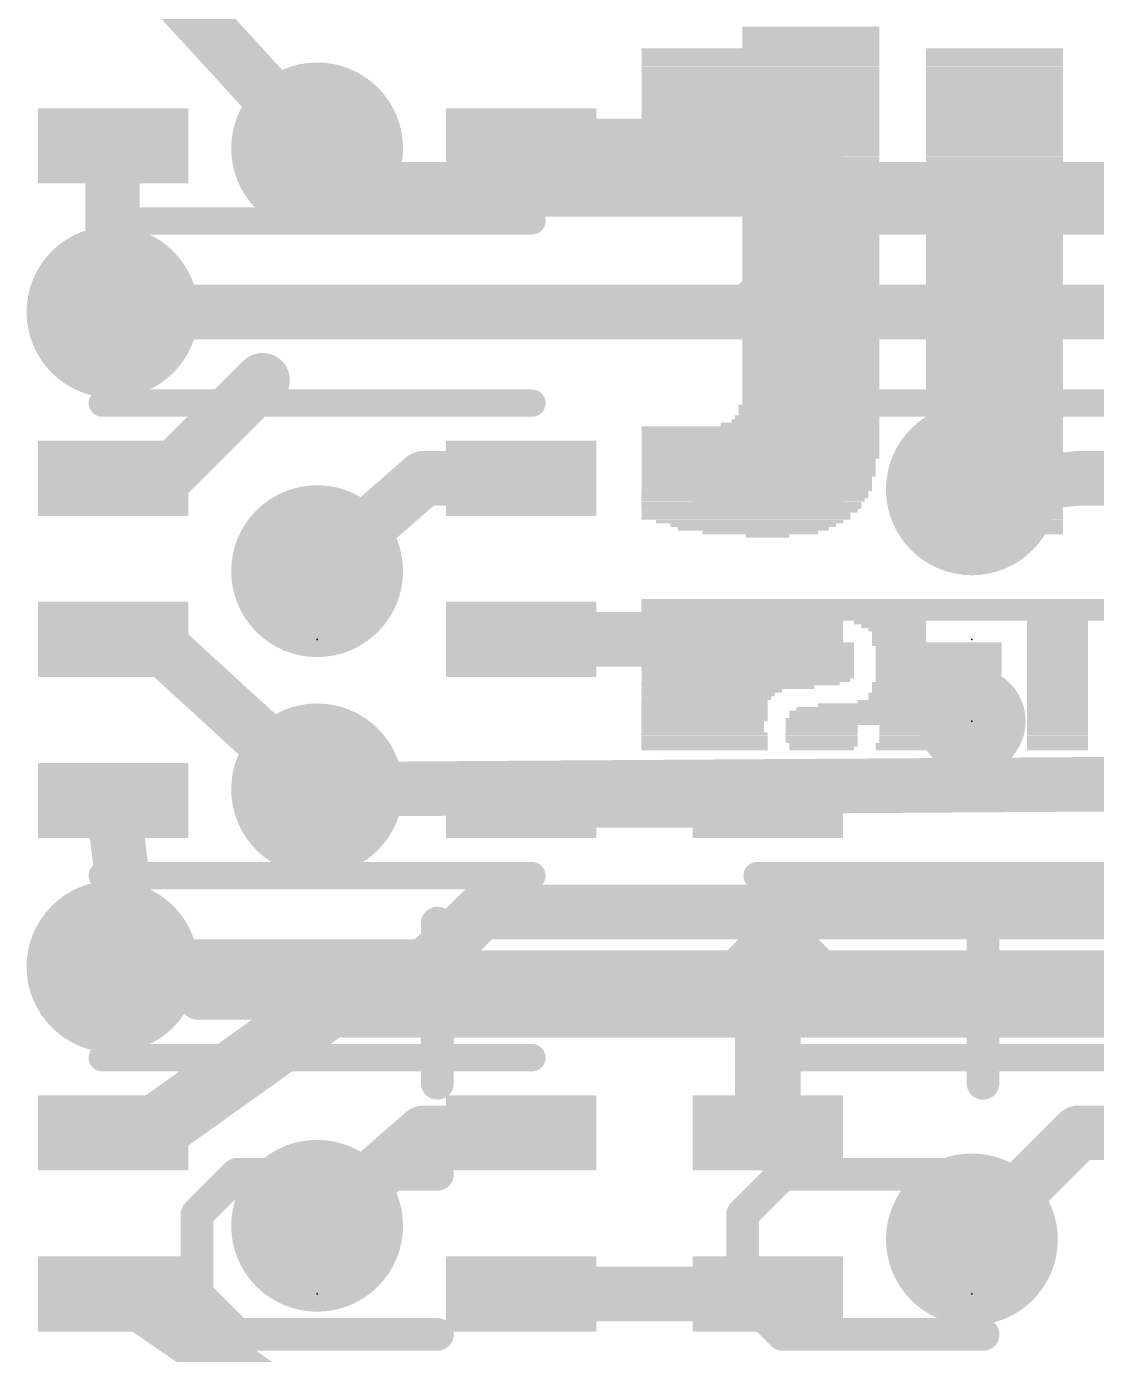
# Model space of a CAD drawing. Extents: x -5.1 to 30.5, y -0.1 to 25.5.
# Drawn here: x 0.68 to 5.66, y 4.8 to 10.98 of the extents above; entities that cross this region are included whole.
import ezdxf

# ---------------------------------------------------------------- set-up
doc = ezdxf.new("R2010")
doc.units = 0
for name, color, linetype in [('1', 12, 'CONTINUOUS'), ('16', 132, 'CONTINUOUS'), ('18', 110, 'CONTINUOUS'), ('21', 40, 'CONTINUOUS'), ('22', 6, 'CONTINUOUS'), ('23', 53, 'CONTINUOUS')]:
    doc.layers.add(name, color=color, linetype=linetype)

# ---------------------------------------------------------------- blocks, each defined once
blk = doc.blocks.new('PIE')
at = {"const_width": 0.5}
blk.add_lwpolyline([(0, -0.25, 1), (0, 0.25, 1), (0, -0.25)], format="xyb", dxfattribs=at)
blk = doc.blocks.new('RECT')
blk.add_solid([(-0.5, -0.5), (0.5, -0.5), (-0.5, 0.5), (0.5, 0.5)])
blk = doc.blocks.new('ROUNDV')
at = {"const_width": 0.5}
blk.add_lwpolyline([(0, -0.25, 1), (0, 0.25, 1), (0, -0.25)], format="xyb", dxfattribs=at)

msp = doc.modelspace()

# ---------------------------------------------------------------- linework, layer by layer
at = {"layer": '1'}
for points, const_width in [([(1.3335, 11.176), (2.032, 10.414)], 0.254), ([(1.082, 10.426), (1.0795, 10.4235)], 0.254), ([(1.0795, 10.4235), (1.0795, 9.652)], 0.254), ([(2.982, 10.426), (4.13, 10.426)], 0.254), ([(1.3215, 8.878), (1.778, 9.3345)], 0.254), ([(1.082, 8.878), (1.3215, 8.878)], 0.254), ([(2.032, 8.4455), (2.528, 8.878)], 0.254), ([(2.528, 8.878), (2.982, 8.878)], 0.254), ([(5.08, 8.8265), (5.576, 8.878)], 0.254), ([(5.576, 8.878), (6.03, 8.878)], 0.254), ([(1.082, 8.128), (1.27, 8.128)], 0.254), ([(1.27, 8.128), (2.032, 7.4295)], 0.254), ([(2.982, 8.128), (4.13, 8.128)], 0.254), ([(1.082, 7.378), (1.1575, 6.731)], 0.254), ([(4.13, 7.378), (2.982, 7.378)], 0.254), ([(1.1575, 6.731), (1.0795, 6.604)], 0.254), ([(4.572, 6.477), (2.159, 6.477)], 0.4064), ([(7.112, 6.477), (4.572, 6.477)], 0.4064), ([(2.159, 6.477), (1.2725, 5.8445)], 0.3048), ([(4.13, 5.83), (4.13, 6.477)], 0.3048), ([(4.13, 6.477), (4.572, 6.477)], 0.3048), ([(1.2725, 5.8445), (1.082, 5.83)], 0.3048), ([(2.032, 5.3975), (2.528, 5.83)], 0.254), ([(2.528, 5.83), (2.982, 5.83)], 0.254), ([(5.08, 5.334), (5.576, 5.83)], 0.254), ([(5.576, 5.83), (6.03, 5.83)], 0.254), ([(1.082, 5.08), (1.143, 5.08)], 0.254), ([(1.143, 5.08), (1.9685, 4.5085)], 0.254), ([(2.982, 5.08), (4.13, 5.08)], 0.254)]:
    msp.add_lwpolyline(points, dxfattribs=dict(at, const_width=const_width))
for points, const_width in [([(1.143, 10.4235, 1), (1.016, 10.4235)], 0.127), ([(1.0346, 10.4684, 1), (1.1244, 10.3786)], 0.127), ([(1.1269, 10.3811, 1), (1.0371, 10.4709)], 0.127), ([(1.9852, 10.3711, 1), (2.0788, 10.4569)], 0.127), ([(2.982, 10.4895, 1), (2.982, 10.3625)], 0.127), ([(4.13, 10.3625, 1), (4.13, 10.4895)], 0.127), ([(1.016, 9.652, 1), (1.143, 9.652)], 0.127), ([(1.8229, 9.2896, 1), (1.7331, 9.3794)], 0.127), ([(1.082, 8.9415, 1), (1.082, 8.8145)], 0.127), ([(1.2766, 8.9229, 1), (1.3664, 8.8331)], 0.127), ([(1.3215, 8.8145, 1), (1.3215, 8.9415)], 0.127), ([(2.528, 8.9415, 1), (2.528, 8.8145)], 0.127), ([(2.5697, 8.8301, 1), (2.4863, 8.9259)], 0.127), ([(2.982, 8.8145, 1), (2.982, 8.9415)], 0.127), ([(5.576, 8.9415, 1), (5.576, 8.8145)], 0.127), ([(5.5826, 8.8148, 1), (5.5694, 8.9412)], 0.127), ([(5.0734, 8.8897, 1), (5.0866, 8.7633)], 0.127), ([(1.9903, 8.4934, 1), (2.0737, 8.3976)], 0.127), ([(1.082, 8.1915, 1), (1.082, 8.0645)], 0.127), ([(1.3129, 8.1748, 1), (1.2271, 8.0812)], 0.127), ([(1.27, 8.0645, 1), (1.27, 8.1915)], 0.127), ([(2.982, 8.1915, 1), (2.982, 8.0645)], 0.127), ([(4.13, 8.0645, 1), (4.13, 8.1915)], 0.127), ([(1.1451, 7.3854, 1), (1.0189, 7.3706)], 0.127), ([(1.9891, 7.3827, 1), (2.0749, 7.4763)], 0.127), ([(2.982, 7.4415, 1), (2.982, 7.3145)], 0.127), ([(4.13, 7.3145, 1), (4.13, 7.4415)], 0.127), ([(1.0944, 6.7236, 1), (1.2206, 6.7384)], 0.127), ([(1.2116, 6.6978, 1), (1.1034, 6.7642)], 0.127), ([(1.0254, 6.6372, 1), (1.1336, 6.5708)], 0.127), ([(2.159, 6.5786, 1), (2.159, 6.3754)], 0.2032), ([(4.572, 6.5786, 1), (4.572, 6.3754)], 0.2032), ([(4.572, 6.3754, 1), (4.572, 6.5786)], 0.2032), ([(2.2033, 6.415, 1), (2.1147, 6.539)], 0.1524), ([(4.2062, 6.477, 1), (4.0538, 6.477)], 0.1524), ([(4.13, 6.5532, 1), (4.13, 6.4008)], 0.1524), ([(4.572, 6.4008, 1), (4.572, 6.5532)], 0.1524), ([(1.0762, 5.906, 1), (1.0878, 5.754)], 0.1524), ([(1.2282, 5.9065, 1), (1.3168, 5.7825)], 0.1524), ([(1.2783, 5.7685, 1), (1.2667, 5.9205)], 0.1524), ([(2.528, 5.8935, 1), (2.528, 5.7665)], 0.127), ([(2.5697, 5.7821, 1), (2.4863, 5.8779)], 0.127), ([(2.982, 5.7665, 1), (2.982, 5.8935)], 0.127), ([(5.576, 5.8935, 1), (5.576, 5.7665)], 0.127), ([(5.6209, 5.7851, 1), (5.5311, 5.8749)], 0.127), ([(4.0538, 5.83, 1), (4.2062, 5.83)], 0.1524), ([(1.9903, 5.4454, 1), (2.0737, 5.3496)], 0.127), ([(5.0351, 5.3789, 1), (5.1249, 5.2891)], 0.127), ([(1.082, 5.1435, 1), (1.082, 5.0165)], 0.127), ([(1.1791, 5.1322, 1), (1.1069, 5.0278)], 0.127), ([(1.143, 5.0165, 1), (1.143, 5.1435)], 0.127), ([(2.982, 5.1435, 1), (2.982, 5.0165)], 0.127), ([(4.13, 5.0165, 1), (4.13, 5.1435)], 0.127)]:
    msp.add_lwpolyline(points, format="xyb", dxfattribs=dict(at, const_width=const_width))
at = {"layer": '16', "const_width": 0.254}
for points in [[(2.032, 10.414), (2.2225, 10.2235)], [(2.2225, 10.2235), (21.59, 10.2235)], [(1.0795, 9.652), (21.463, 9.652)], [(2.032, 7.4295), (21.5265, 7.5565)], [(2.54, 6.604), (2.794, 6.858)], [(2.794, 6.858), (21.3995, 6.858)], [(1.0795, 6.604), (2.54, 6.604)]]:
    msp.add_lwpolyline(points, dxfattribs=at)
at = {"layer": '16', "const_width": 0.127}
for points in [[(2.0769, 10.4589, 1), (1.9871, 10.3691)], [(2.2225, 10.287, 1), (2.2225, 10.16)], [(2.1776, 10.1786, 1), (2.2674, 10.2684)], [(1.0795, 9.7155, 1), (1.0795, 9.5885)], [(2.0316, 7.493, 1), (2.0324, 7.366)], [(2.794, 6.9215, 1), (2.794, 6.7945)], [(2.8389, 6.8131, 1), (2.7491, 6.9029)], [(1.0795, 6.6675, 1), (1.0795, 6.5405)], [(2.4951, 6.6489, 1), (2.5849, 6.5591)], [(2.54, 6.5405, 1), (2.54, 6.6675)]]:
    msp.add_lwpolyline(points, format="xyb", dxfattribs=at)
at = {"layer": '21', "const_width": 0.0635}
for points in [[(1.032, 10.1078, 1), (1.032, 10.0442)], [(3.032, 10.0442, 1), (3.032, 10.1078)], [(4.08, 10.1078, 1), (4.08, 10.0442)], [(1.1545, 9.8985, 1), (1.1095, 9.8535)], [(1.1545, 9.8535, 1), (1.1095, 9.8985)], [(4.2025, 9.8985, 1), (4.1575, 9.8535)], [(4.2025, 9.8535, 1), (4.1575, 9.8985)], [(1.1545, 9.7535, 1), (1.1095, 9.7985)], [(4.2025, 9.7535, 1), (4.1575, 9.7985)], [(0.932, 9.7078, 1), (0.932, 9.6442)], [(0.932, 9.7078, 1), (0.932, 9.6442)], [(0.9095, 9.6985, 1), (0.9545, 9.6535)], [(1.0095, 9.6985, 1), (1.0545, 9.6535)], [(1.032, 9.6442, 1), (1.032, 9.7078)], [(1.232, 9.7078, 1), (1.232, 9.6442)], [(1.232, 9.6442, 1), (1.232, 9.7078)], [(1.3095, 9.6535, 1), (1.3545, 9.6985)], [(1.332, 9.6442, 1), (1.332, 9.7078)], [(3.98, 9.7078, 1), (3.98, 9.6442)], [(3.98, 9.7078, 1), (3.98, 9.6442)], [(3.9575, 9.6985, 1), (4.0025, 9.6535)], [(4.0575, 9.6985, 1), (4.1025, 9.6535)], [(4.08, 9.6442, 1), (4.08, 9.7078)], [(4.28, 9.7078, 1), (4.28, 9.6442)], [(4.28, 9.6442, 1), (4.28, 9.7078)], [(4.3575, 9.6535, 1), (4.4025, 9.6985)], [(4.38, 9.6442, 1), (4.38, 9.7078)], [(1.032, 9.2598, 1), (1.032, 9.1962)], [(3.032, 9.1962, 1), (3.032, 9.2598)], [(4.08, 9.2598, 1), (4.08, 9.1962)], [(1.032, 7.0598, 1), (1.032, 6.9963)], [(3.032, 6.9963, 1), (3.032, 7.0598)], [(4.08, 7.0598, 1), (4.08, 6.9963)], [(1.1545, 6.8505, 1), (1.1095, 6.8055)], [(1.1545, 6.8055, 1), (1.1095, 6.8505)], [(4.2025, 6.8505, 1), (4.1575, 6.8055)], [(4.2025, 6.8055, 1), (4.1575, 6.8505)], [(1.1545, 6.7055, 1), (1.1095, 6.7505)], [(4.2025, 6.7055, 1), (4.1575, 6.7505)], [(0.9095, 6.6505, 1), (0.9545, 6.6055)], [(0.932, 6.6597, 1), (0.932, 6.5963)], [(0.932, 6.6597, 1), (0.932, 6.5963)], [(1.0095, 6.6505, 1), (1.0545, 6.6055)], [(1.032, 6.5963, 1), (1.032, 6.6597)], [(1.232, 6.6597, 1), (1.232, 6.5963)], [(1.232, 6.5963, 1), (1.232, 6.6597)], [(1.3095, 6.6055, 1), (1.3545, 6.6505)], [(1.332, 6.5963, 1), (1.332, 6.6597)], [(3.9575, 6.6505, 1), (4.0025, 6.6055)], [(3.98, 6.6597, 1), (3.98, 6.5963)], [(3.98, 6.6597, 1), (3.98, 6.5963)], [(4.0575, 6.6505, 1), (4.1025, 6.6055)], [(4.08, 6.5963, 1), (4.08, 6.6597)], [(4.28, 6.6597, 1), (4.28, 6.5963)], [(4.28, 6.5963, 1), (4.28, 6.6597)], [(4.3575, 6.6055, 1), (4.4025, 6.6505)], [(4.38, 6.5963, 1), (4.38, 6.6597)], [(1.032, 6.2118, 1), (1.032, 6.1483)], [(3.032, 6.1483, 1), (3.032, 6.2118)], [(4.08, 6.2118, 1), (4.08, 6.1483)]]:
    msp.add_lwpolyline(points, format="xyb", dxfattribs=at)
at = {"layer": '21', "const_width": 0.127}
for points in [[(3.032, 10.076), (1.032, 10.076)], [(6.08, 10.076), (4.08, 10.076)], [(1.132, 9.876), (0.932, 9.676)], [(1.332, 9.676), (1.132, 9.876)], [(4.18, 9.876), (3.98, 9.676)], [(4.38, 9.676), (4.18, 9.876)], [(1.032, 9.676), (1.132, 9.776)], [(4.08, 9.676), (4.18, 9.776)], [(0.932, 9.676), (1.232, 9.676)], [(0.932, 9.676), (1.032, 9.676)], [(1.232, 9.676), (1.332, 9.676)], [(3.98, 9.676), (4.28, 9.676)], [(3.98, 9.676), (4.08, 9.676)], [(4.28, 9.676), (4.38, 9.676)], [(3.032, 9.228), (1.032, 9.228)], [(6.08, 9.228), (4.08, 9.228)], [(3.032, 7.028), (1.032, 7.028)], [(6.08, 7.028), (4.08, 7.028)], [(1.132, 6.828), (0.932, 6.628)], [(1.332, 6.628), (1.132, 6.828)], [(4.18, 6.828), (3.98, 6.628)], [(4.38, 6.628), (4.18, 6.828)], [(1.032, 6.628), (1.132, 6.728)], [(4.08, 6.628), (4.18, 6.728)], [(0.932, 6.628), (1.232, 6.628)], [(0.932, 6.628), (1.032, 6.628)], [(1.232, 6.628), (1.332, 6.628)], [(3.98, 6.628), (4.28, 6.628)], [(3.98, 6.628), (4.08, 6.628)], [(4.28, 6.628), (4.38, 6.628)], [(3.032, 6.18), (1.032, 6.18)], [(6.08, 6.18), (4.08, 6.18)]]:
    msp.add_lwpolyline(points, dxfattribs=at)
at = {"layer": '22', "const_width": 0.1524}
for points in [[(2.5918, 6.0609), (2.5918, 6.8066)], [(5.1318, 6.0609), (5.1318, 6.8066)], [(1.4732, 6.4337), (2.5918, 6.4337)], [(4.0132, 6.4337), (5.1318, 6.4337)], [(1.4732, 5.4508), (1.6596, 5.6372)], [(1.6596, 5.6372), (2.5918, 5.6372)], [(4.0132, 5.4508), (4.1996, 5.6372)], [(4.1996, 5.6372), (5.1318, 5.6372)], [(1.4732, 5.0779), (1.4732, 5.4508)], [(4.0132, 5.0779), (4.0132, 5.4508)], [(1.6596, 4.8915), (1.4732, 5.0779)], [(4.1996, 4.8915), (4.0132, 5.0779)], [(2.5918, 4.8915), (1.6596, 4.8915)], [(5.1318, 4.8915), (4.1996, 4.8915)]]:
    msp.add_lwpolyline(points, dxfattribs=at)
at = {"layer": '22', "const_width": 0.0762}
for points in [[(2.6299, 6.8066, 1), (2.5537, 6.8066)], [(5.1699, 6.8066, 1), (5.0937, 6.8066)], [(1.4732, 6.4718, 1), (1.4732, 6.3956)], [(2.5918, 6.3956, 1), (2.5918, 6.4718)], [(4.0132, 6.4718, 1), (4.0132, 6.3956)], [(5.1318, 6.3956, 1), (5.1318, 6.4718)], [(2.5537, 6.0609, 1), (2.6299, 6.0609)], [(5.0937, 6.0609, 1), (5.1699, 6.0609)], [(1.6596, 5.6753, 1), (1.6596, 5.5991)], [(1.6866, 5.6103, 1), (1.6327, 5.6641)], [(2.5918, 5.5991, 1), (2.5918, 5.6753)], [(4.1996, 5.6753, 1), (4.1996, 5.5991)], [(4.2266, 5.6103, 1), (4.1727, 5.6641)], [(5.1318, 5.5991, 1), (5.1318, 5.6753)], [(1.5113, 5.4508, 1), (1.4351, 5.4508)], [(1.4463, 5.4777, 1), (1.5001, 5.4238)], [(4.0513, 5.4508, 1), (3.9751, 5.4508)], [(3.9863, 5.4777, 1), (4.0401, 5.4238)], [(1.5001, 5.1049, 1), (1.4463, 5.051)], [(4.0401, 5.1049, 1), (3.9863, 5.051)], [(1.4351, 5.0779, 1), (1.5113, 5.0779)], [(3.9751, 5.0779, 1), (4.0513, 5.0779)], [(1.6596, 4.9296, 1), (1.6596, 4.8534)], [(1.6327, 4.8646, 1), (1.6866, 4.9184)], [(2.5918, 4.8534, 1), (2.5918, 4.9296)], [(4.1996, 4.9296, 1), (4.1996, 4.8534)], [(4.1727, 4.8646, 1), (4.2266, 4.9184)], [(5.1318, 4.8534, 1), (5.1318, 4.9296)]]:
    msp.add_lwpolyline(points, format="xyb", dxfattribs=at)
at = {"layer": '23'}
for p in [(2.032, 8.128), (5.08, 8.128), (5.08, 7.747), (2.032, 5.08), (5.08, 5.08)]:
    msp.add_point(p, dxfattribs=at)

# ---------------------------------------------------------------- block references
at = {"layer": '1', "xscale": 0.7, "yscale": 0.35, "rotation": 180}
for p in [(1.082, 10.426), (2.982, 10.426), (4.13, 10.426), (1.082, 8.878), (2.982, 8.878), (4.13, 8.878), (1.082, 8.128), (2.982, 8.128), (4.13, 8.128), (1.082, 7.378), (2.982, 7.378), (4.13, 7.378), (1.082, 5.83), (2.982, 5.83), (4.13, 5.83), (1.082, 5.08), (2.982, 5.08), (4.13, 5.08)]:
    msp.add_blockref('RECT', p, dxfattribs=at)
at = {"layer": '1', "xscale": 0.5, "yscale": 0.5}
msp.add_blockref('PIE', (5.08, 7.747), dxfattribs=at)
at = {"layer": '18', "xscale": 0.8001, "yscale": 0.8001}
for p in [(2.032, 10.414), (2.032, 10.414), (1.0795, 9.652), (1.0795, 9.652), (5.08, 8.8265), (5.08, 8.8265), (2.032, 8.4455), (2.032, 8.4455), (2.032, 7.4295), (2.032, 7.4295), (1.0795, 6.604), (1.0795, 6.604), (2.032, 5.3975), (2.032, 5.3975), (5.08, 5.334), (5.08, 5.334)]:
    msp.add_blockref('ROUNDV', p, dxfattribs=at)
at = {"layer": '22', "rotation": 180}
for p, xscale, yscale in [((4.33, 10.9728), 0.6371, 0.0168), ((4.33, 10.9561), 0.6371, 0.0167), ((4.33, 10.9393), 0.6371, 0.0168), ((4.33, 10.9225), 0.6371, 0.0168), ((4.33, 10.9058), 0.6371, 0.0167), ((4.33, 10.889), 0.6371, 0.0168), ((4.0953, 10.8722), 1.1065, 0.0168), ((4.0953, 10.8555), 1.1065, 0.0167), ((4.0953, 10.8387), 1.1065, 0.0168), ((4.0953, 10.8219), 1.1065, 0.0168), ((5.1849, 10.8722), 0.637, 0.0168), ((5.1849, 10.8555), 0.637, 0.0167), ((5.1849, 10.8387), 0.637, 0.0168), ((5.1849, 10.8219), 0.637, 0.0168), ((4.0953, 10.8052), 1.1065, 0.0167), ((4.0953, 10.7884), 1.1065, 0.0168), ((4.0953, 10.7717), 1.1065, 0.0167), ((4.0953, 10.7549), 1.1065, 0.0168), ((5.1849, 10.8052), 0.637, 0.0167), ((5.1849, 10.7884), 0.637, 0.0168), ((5.1849, 10.7717), 0.637, 0.0167), ((5.1849, 10.7549), 0.637, 0.0168), ((4.0953, 10.7381), 1.1065, 0.0168), ((4.0953, 10.7214), 1.1065, 0.0167), ((4.0953, 10.7046), 1.1065, 0.0168), ((5.1849, 10.7381), 0.637, 0.0168), ((5.1849, 10.7214), 0.637, 0.0167), ((5.1849, 10.7046), 0.637, 0.0168), ((4.0953, 10.6878), 1.1065, 0.0168), ((4.0953, 10.6711), 1.1065, 0.0167), ((4.0953, 10.6543), 1.1065, 0.0168), ((4.0953, 10.6375), 1.1065, 0.0168), ((5.1849, 10.6878), 0.637, 0.0168), ((5.1849, 10.6711), 0.637, 0.0167), ((5.1849, 10.6543), 0.637, 0.0168), ((5.1849, 10.6375), 0.637, 0.0168), ((4.0953, 10.6208), 1.1065, 0.0167), ((4.0953, 10.604), 1.1065, 0.0168), ((4.0953, 10.5872), 1.1065, 0.0168), ((4.0953, 10.5705), 1.1065, 0.0167), ((5.1849, 10.6208), 0.637, 0.0167), ((5.1849, 10.604), 0.637, 0.0168), ((5.1849, 10.5872), 0.637, 0.0168), ((5.1849, 10.5705), 0.637, 0.0167), ((4.0953, 10.5537), 1.1065, 0.0168), ((4.0953, 10.537), 1.1065, 0.0167), ((4.0953, 10.5202), 1.1065, 0.0168), ((4.0953, 10.5034), 1.1065, 0.0168), ((5.1849, 10.5537), 0.637, 0.0168), ((5.1849, 10.537), 0.637, 0.0167), ((5.1849, 10.5202), 0.637, 0.0168), ((5.1849, 10.5034), 0.637, 0.0168), ((4.0953, 10.4867), 1.1065, 0.0167), ((4.0953, 10.4699), 1.1065, 0.0168), ((4.0953, 10.4531), 1.1065, 0.0168), ((5.1849, 10.4867), 0.637, 0.0167), ((5.1849, 10.4699), 0.637, 0.0168), ((5.1849, 10.4531), 0.637, 0.0168), ((4.0953, 10.4364), 1.1065, 0.0167), ((4.0953, 10.4196), 1.1065, 0.0168), ((4.0953, 10.4028), 1.1065, 0.0168), ((4.0953, 10.3861), 1.1065, 0.0167), ((5.1849, 10.4364), 0.637, 0.0167), ((5.1849, 10.4196), 0.637, 0.0168), ((5.1849, 10.4028), 0.637, 0.0168), ((5.1849, 10.3861), 0.637, 0.0167), ((4.33, 10.3693), 0.6371, 0.0168), ((4.33, 10.3526), 0.6371, 0.0167), ((4.33, 10.3358), 0.6371, 0.0168), ((4.33, 10.319), 0.6371, 0.0168), ((5.1849, 10.3693), 0.637, 0.0168), ((5.1849, 10.3526), 0.637, 0.0167), ((5.1849, 10.3358), 0.637, 0.0168), ((5.1849, 10.319), 0.637, 0.0168), ((4.33, 10.3023), 0.6371, 0.0167), ((4.33, 10.2855), 0.6371, 0.0168), ((4.33, 10.2687), 0.6371, 0.0168), ((5.1849, 10.3023), 0.637, 0.0167), ((5.1849, 10.2855), 0.637, 0.0168), ((5.1849, 10.2687), 0.637, 0.0168), ((4.33, 10.252), 0.6371, 0.0167), ((4.33, 10.2352), 0.6371, 0.0168), ((4.33, 10.2184), 0.6371, 0.0168), ((4.33, 10.2017), 0.6371, 0.0167), ((5.1849, 10.252), 0.637, 0.0167), ((5.1849, 10.2352), 0.637, 0.0168), ((5.1849, 10.2184), 0.637, 0.0168), ((5.1849, 10.2017), 0.637, 0.0167), ((4.33, 10.1849), 0.6371, 0.0168), ((4.33, 10.1681), 0.6371, 0.0168), ((4.33, 10.1514), 0.6371, 0.0167), ((4.33, 10.1346), 0.6371, 0.0168), ((5.1849, 10.1849), 0.637, 0.0168), ((5.1849, 10.1681), 0.637, 0.0168), ((5.1849, 10.1514), 0.637, 0.0167), ((5.1849, 10.1346), 0.637, 0.0168), ((4.33, 10.1179), 0.6371, 0.0167), ((4.33, 10.1011), 0.6371, 0.0168), ((4.33, 10.0843), 0.6371, 0.0168), ((5.1849, 10.1179), 0.637, 0.0167), ((5.1849, 10.1011), 0.637, 0.0168), ((5.1849, 10.0843), 0.637, 0.0168), ((4.33, 10.0676), 0.6371, 0.0167), ((4.33, 10.0508), 0.6371, 0.0168), ((4.33, 10.034), 0.6371, 0.0168), ((4.33, 10.0173), 0.6371, 0.0167), ((5.1849, 10.0676), 0.637, 0.0167), ((5.1849, 10.0508), 0.637, 0.0168), ((5.1849, 10.034), 0.637, 0.0168), ((5.1849, 10.0173), 0.637, 0.0167), ((4.33, 10.0005), 0.6371, 0.0168), ((4.33, 9.9837), 0.6371, 0.0168), ((4.33, 9.967), 0.6371, 0.0167), ((4.33, 9.9502), 0.6371, 0.0168), ((5.1849, 10.0005), 0.637, 0.0168), ((5.1849, 9.9837), 0.637, 0.0168), ((5.1849, 9.967), 0.637, 0.0167), ((5.1849, 9.9502), 0.637, 0.0168), ((4.33, 9.9335), 0.6371, 0.0167), ((4.33, 9.9167), 0.6371, 0.0168), ((4.33, 9.8999), 0.6371, 0.0168), ((5.1849, 9.9335), 0.637, 0.0167), ((5.1849, 9.9167), 0.637, 0.0168), ((5.1849, 9.8999), 0.637, 0.0168), ((4.33, 9.8832), 0.6371, 0.0167), ((4.33, 9.8664), 0.6371, 0.0168), ((4.33, 9.8496), 0.6371, 0.0168), ((4.33, 9.8329), 0.6371, 0.0167), ((5.1849, 9.8832), 0.637, 0.0167), ((5.1849, 9.8664), 0.637, 0.0168), ((5.1849, 9.8496), 0.637, 0.0168), ((5.1849, 9.8329), 0.637, 0.0167), ((4.33, 9.8161), 0.6371, 0.0168), ((4.33, 9.7993), 0.6371, 0.0168), ((4.33, 9.7826), 0.6371, 0.0167), ((4.33, 9.7658), 0.6371, 0.0168), ((5.1849, 9.8161), 0.637, 0.0168), ((5.1849, 9.7993), 0.637, 0.0168), ((5.1849, 9.7826), 0.637, 0.0167), ((5.1849, 9.7658), 0.637, 0.0168), ((4.33, 9.749), 0.6371, 0.0168), ((4.33, 9.7323), 0.6371, 0.0167), ((4.33, 9.7155), 0.6371, 0.0168), ((4.33, 9.6988), 0.6371, 0.0167), ((5.1849, 9.749), 0.637, 0.0168), ((5.1849, 9.7323), 0.637, 0.0167), ((5.1849, 9.7155), 0.637, 0.0168), ((5.1849, 9.6988), 0.637, 0.0167), ((4.33, 9.682), 0.6371, 0.0168), ((4.33, 9.6652), 0.6371, 0.0168), ((4.33, 9.6485), 0.6371, 0.0167), ((5.1849, 9.682), 0.637, 0.0168), ((5.1849, 9.6652), 0.637, 0.0168), ((5.1849, 9.6485), 0.637, 0.0167), ((4.33, 9.6317), 0.6371, 0.0168), ((4.33, 9.6149), 0.6371, 0.0168), ((4.33, 9.5982), 0.6371, 0.0167), ((4.33, 9.5814), 0.6371, 0.0168), ((5.1849, 9.6317), 0.637, 0.0168), ((5.1849, 9.6149), 0.637, 0.0168), ((5.1849, 9.5982), 0.637, 0.0167), ((5.1849, 9.5814), 0.637, 0.0168), ((4.33, 9.5646), 0.6371, 0.0168), ((4.33, 9.5479), 0.6371, 0.0167), ((4.33, 9.5311), 0.6371, 0.0168), ((4.33, 9.5144), 0.6371, 0.0167), ((5.1849, 9.5646), 0.637, 0.0168), ((5.1849, 9.5479), 0.637, 0.0167), ((5.1849, 9.5311), 0.637, 0.0168), ((5.1849, 9.5144), 0.637, 0.0167), ((4.33, 9.4976), 0.6371, 0.0168), ((4.33, 9.4808), 0.6371, 0.0168), ((4.33, 9.4641), 0.6371, 0.0167), ((5.1849, 9.4976), 0.637, 0.0168), ((5.1849, 9.4808), 0.637, 0.0168), ((5.1849, 9.4641), 0.637, 0.0167), ((4.33, 9.4473), 0.6371, 0.0168), ((4.33, 9.4305), 0.6371, 0.0168), ((4.33, 9.4138), 0.6371, 0.0167), ((4.33, 9.397), 0.6371, 0.0168), ((5.1849, 9.4473), 0.637, 0.0168), ((5.1849, 9.4305), 0.637, 0.0168), ((5.1849, 9.4138), 0.637, 0.0167), ((5.1849, 9.397), 0.637, 0.0168), ((4.33, 9.3802), 0.6371, 0.0168), ((4.33, 9.3635), 0.6371, 0.0167), ((4.33, 9.3467), 0.6371, 0.0168), ((4.33, 9.3299), 0.6371, 0.0168), ((5.1849, 9.3802), 0.637, 0.0168), ((5.1849, 9.3635), 0.637, 0.0167), ((5.1849, 9.3467), 0.637, 0.0168), ((5.1849, 9.3299), 0.637, 0.0168), ((4.33, 9.3132), 0.6371, 0.0167), ((4.33, 9.2964), 0.6371, 0.0168), ((4.33, 9.2797), 0.6371, 0.0167), ((5.1849, 9.3132), 0.637, 0.0167), ((5.1849, 9.2964), 0.637, 0.0168), ((5.1849, 9.2797), 0.637, 0.0167), ((4.3216, 9.2126), 0.6538, 0.0168), ((4.33, 9.2629), 0.6371, 0.0168), ((4.33, 9.2461), 0.6371, 0.0168), ((4.33, 9.2294), 0.6371, 0.0167), ((5.1849, 9.2629), 0.637, 0.0168), ((5.1849, 9.2461), 0.637, 0.0168), ((5.1849, 9.2294), 0.637, 0.0167), ((5.1849, 9.2126), 0.637, 0.0168), ((4.3048, 9.1455), 0.6874, 0.0168), ((4.3132, 9.1623), 0.6706, 0.0168), ((4.3216, 9.1958), 0.6538, 0.0168), ((4.3216, 9.1791), 0.6538, 0.0167), ((5.1849, 9.1958), 0.637, 0.0168), ((5.1849, 9.1791), 0.637, 0.0167), ((5.1849, 9.1623), 0.637, 0.0168), ((5.1849, 9.1455), 0.637, 0.0168), ((4.0953, 9.112), 1.1065, 0.0168), ((4.0953, 9.0953), 1.1065, 0.0167), ((4.2797, 9.1288), 0.7377, 0.0167), ((5.1849, 9.1288), 0.637, 0.0167), ((5.1849, 9.112), 0.637, 0.0168), ((5.1849, 9.0953), 0.637, 0.0167), ((4.0953, 9.0785), 1.1065, 0.0168), ((4.0953, 9.0617), 1.1065, 0.0168), ((4.0953, 9.045), 1.1065, 0.0167), ((4.0953, 9.0282), 1.1065, 0.0168), ((5.1849, 9.0785), 0.637, 0.0168), ((5.1849, 9.0617), 0.637, 0.0168), ((5.1849, 9.045), 0.637, 0.0167), ((5.1849, 9.0282), 0.637, 0.0168), ((4.0953, 9.0114), 1.1065, 0.0168), ((4.0953, 8.9947), 1.1065, 0.0167), ((4.0953, 8.9779), 1.1065, 0.0168), ((4.0869, 8.9611), 1.0897, 0.0168), ((5.1849, 9.0114), 0.637, 0.0168), ((5.1849, 8.9947), 0.637, 0.0167), ((5.1849, 8.9779), 0.637, 0.0168), ((5.1849, 8.9611), 0.637, 0.0168), ((4.0869, 8.9444), 1.0897, 0.0167), ((4.0869, 8.9276), 1.0897, 0.0168), ((4.0869, 8.9108), 1.0897, 0.0168), ((5.1849, 8.9444), 0.637, 0.0167), ((5.1849, 8.9276), 0.637, 0.0168), ((5.1849, 8.9108), 0.637, 0.0168), ((4.0869, 8.8941), 1.0897, 0.0167), ((4.0785, 8.8773), 1.0729, 0.0168), ((4.0785, 8.8605), 1.0729, 0.0167), ((4.0785, 8.8438), 1.0729, 0.0168), ((5.1849, 8.8941), 0.637, 0.0167), ((5.1849, 8.8773), 0.637, 0.0168), ((5.1849, 8.8605), 0.637, 0.0167), ((5.1849, 8.8438), 0.637, 0.0168), ((4.0701, 8.8102), 1.0562, 0.0167), ((4.0701, 8.7935), 1.0562, 0.0168), ((4.0617, 8.7767), 1.0394, 0.0168), ((4.0785, 8.827), 1.0729, 0.0168), ((5.1849, 8.827), 0.637, 0.0168), ((5.1849, 8.8102), 0.637, 0.0167), ((5.1849, 8.7935), 0.637, 0.0168), ((5.1849, 8.7767), 0.637, 0.0168), ((4.0533, 8.7599), 1.0226, 0.0167), ((4.0533, 8.7432), 1.0226, 0.0168), ((4.045, 8.7264), 1.0059, 0.0168), ((4.0282, 8.7096), 0.9723, 0.0167), ((5.1849, 8.7599), 0.637, 0.0167), ((5.1849, 8.7432), 0.637, 0.0168), ((5.1849, 8.7264), 0.637, 0.0168), ((5.1849, 8.7096), 0.637, 0.0167), ((4.0282, 8.6929), 0.9723, 0.0168), ((4.045, 8.6761), 0.8717, 0.0167), ((4.0617, 8.6594), 0.7712, 0.0168), ((5.1849, 8.6929), 0.637, 0.0168), ((5.1849, 8.6761), 0.637, 0.0167), ((5.1849, 8.6594), 0.637, 0.0168), ((4.0617, 8.6426), 0.7041, 0.0168), ((4.0953, 8.6258), 0.5365, 0.0167), ((4.1288, 8.6091), 0.2012, 0.0168), ((5.1849, 8.6426), 0.637, 0.0168), ((5.1849, 8.6258), 0.637, 0.0167), ((10.541, 8.3073), 13.998, 0.0168), ((10.541, 8.2905), 13.998, 0.0167), ((10.541, 8.2738), 13.998, 0.0168), ((10.541, 8.257), 13.998, 0.0167), ((10.541, 8.2403), 13.998, 0.0168), ((10.541, 8.2235), 13.998, 0.0168), ((3.8521, 8.1732), 0.6203, 0.0168), ((3.8521, 8.1564), 0.6203, 0.0167), ((3.8857, 8.2067), 0.6874, 0.0167), ((3.8689, 8.19), 0.6538, 0.0168), ((4.6988, 8.2067), 0.3353, 0.0167), ((4.7155, 8.19), 0.3018, 0.0168), ((4.7323, 8.1732), 0.2682, 0.0168), ((4.7407, 8.1564), 0.2515, 0.0167), ((5.4783, 8.2067), 0.285, 0.0167), ((5.4783, 8.19), 0.285, 0.0168), ((5.4783, 8.1732), 0.285, 0.0168), ((5.4783, 8.1564), 0.285, 0.0167), ((3.8438, 8.1397), 0.6035, 0.0168), ((3.8438, 8.1229), 0.6035, 0.0168), ((3.8354, 8.1061), 0.5868, 0.0167), ((4.3803, 8.1061), 0.3017, 0.0167), ((4.9167, 8.1061), 0.6035, 0.0167), ((4.7407, 8.1397), 0.2515, 0.0168), ((4.7407, 8.1229), 0.2515, 0.0168), ((5.4783, 8.1397), 0.285, 0.0168), ((5.4783, 8.1229), 0.285, 0.0168), ((5.4783, 8.1061), 0.285, 0.0167), ((3.8354, 8.0894), 0.5868, 0.0168), ((3.8354, 8.0726), 0.5868, 0.0168), ((3.8354, 8.0558), 0.5868, 0.0167), ((3.8354, 8.0391), 0.5868, 0.0168), ((4.3803, 8.0894), 0.3017, 0.0168), ((4.3803, 8.0726), 0.3017, 0.0168), ((4.3803, 8.0558), 0.3017, 0.0167), ((4.3803, 8.0391), 0.3017, 0.0168), ((4.9251, 8.0894), 0.5867, 0.0168), ((4.9251, 8.0726), 0.5867, 0.0168), ((4.9251, 8.0558), 0.5867, 0.0167), ((4.9251, 8.0391), 0.5867, 0.0168), ((5.4783, 8.0894), 0.285, 0.0168), ((5.4783, 8.0726), 0.285, 0.0168), ((5.4783, 8.0558), 0.285, 0.0167), ((5.4783, 8.0391), 0.285, 0.0168), ((3.8354, 8.0224), 0.5868, 0.0167), ((4.0366, 8.0056), 0.9891, 0.0168), ((4.0366, 7.9888), 0.9891, 0.0168), ((4.0366, 7.9721), 0.9891, 0.0167), ((4.3803, 8.0224), 0.3017, 0.0167), ((4.9251, 8.0224), 0.5867, 0.0167), ((4.9251, 8.0056), 0.5867, 0.0168), ((4.9251, 7.9888), 0.5867, 0.0168), ((4.9251, 7.9721), 0.5867, 0.0167), ((5.4783, 8.0224), 0.285, 0.0167), ((5.4783, 8.0056), 0.285, 0.0168), ((5.4783, 7.9888), 0.285, 0.0168), ((5.4783, 7.9721), 0.285, 0.0167), ((4.003, 7.9218), 0.922, 0.0167), ((4.0366, 7.9553), 0.9891, 0.0168), ((4.0282, 7.9385), 0.9723, 0.0168), ((4.9167, 7.9218), 0.6035, 0.0167), ((4.9251, 7.9553), 0.5867, 0.0168), ((4.9251, 7.9385), 0.5867, 0.0168), ((5.4783, 7.9553), 0.285, 0.0168), ((5.4783, 7.9385), 0.285, 0.0168), ((5.4783, 7.9218), 0.285, 0.0167), ((3.8521, 7.8715), 0.6203, 0.0167), ((3.9444, 7.905), 0.8047, 0.0168), ((3.8689, 7.8882), 0.6538, 0.0168), ((3.8438, 7.8547), 0.6035, 0.0168), ((4.7575, 7.8715), 0.3185, 0.0167), ((4.7575, 7.8547), 0.3185, 0.0168), ((4.7658, 7.905), 0.3018, 0.0168), ((4.7658, 7.8882), 0.3018, 0.0168), ((5.4783, 7.905), 0.285, 0.0168), ((5.4783, 7.8882), 0.285, 0.0168), ((5.4783, 7.8715), 0.285, 0.0167), ((5.4783, 7.8547), 0.285, 0.0168), ((3.8354, 7.838), 0.5868, 0.0167), ((3.8354, 7.8212), 0.5868, 0.0168), ((3.8354, 7.8044), 0.5868, 0.0168), ((3.8354, 7.7877), 0.5868, 0.0167), ((4.7239, 7.7877), 0.989, 0.0167), ((4.7407, 7.8044), 0.9555, 0.0168), ((4.791, 7.8212), 0.8549, 0.0168), ((4.7323, 7.838), 0.3688, 0.0167), ((5.4783, 7.838), 0.285, 0.0167), ((5.4783, 7.8212), 0.285, 0.0168), ((5.4783, 7.8044), 0.285, 0.0168), ((5.4783, 7.7877), 0.285, 0.0167), ((3.8354, 7.7709), 0.5868, 0.0168), ((3.8354, 7.7541), 0.5868, 0.0168), ((3.827, 7.7374), 0.57, 0.0167), ((3.827, 7.7206), 0.57, 0.0168), ((4.7155, 7.7541), 1.0058, 0.0168), ((4.7155, 7.7374), 1.0058, 0.0167), ((4.3803, 7.7206), 0.3353, 0.0168), ((4.7239, 7.7709), 0.989, 0.0168), ((4.9335, 7.7206), 0.5699, 0.0168), ((5.4783, 7.7709), 0.285, 0.0168), ((5.4783, 7.7541), 0.285, 0.0168), ((5.4783, 7.7374), 0.285, 0.0167), ((5.4783, 7.7206), 0.285, 0.0168), ((3.827, 7.7038), 0.57, 0.0168), ((3.8354, 7.6871), 0.5868, 0.0167), ((3.8354, 7.6703), 0.5868, 0.0168), ((4.3803, 7.7038), 0.3353, 0.0168), ((4.3803, 7.6871), 0.3353, 0.0167), ((4.3803, 7.6703), 0.3353, 0.0168), ((4.9335, 7.7038), 0.5699, 0.0168), ((4.9335, 7.6871), 0.5699, 0.0167), ((4.9335, 7.6703), 0.5699, 0.0168), ((5.4783, 7.7038), 0.285, 0.0168), ((5.4783, 7.6871), 0.285, 0.0167), ((5.4783, 7.6703), 0.285, 0.0168), ((3.8354, 7.6535), 0.5868, 0.0168), ((3.8354, 7.6368), 0.5868, 0.0167), ((3.8354, 7.62), 0.5868, 0.0168), ((4.3803, 7.6535), 0.3353, 0.0168), ((4.3887, 7.6368), 0.3185, 0.0167), ((4.3803, 7.62), 0.3017, 0.0168), ((4.9251, 7.6368), 0.5867, 0.0167), ((4.9251, 7.62), 0.5867, 0.0168), ((4.9335, 7.6535), 0.5699, 0.0168), ((5.4783, 7.6535), 0.285, 0.0168), ((5.4783, 7.6368), 0.285, 0.0167), ((5.4783, 7.62), 0.285, 0.0168)]:
    msp.add_blockref('RECT', p, dxfattribs=dict(at, xscale=xscale, yscale=yscale))

doc.saveas('drawing.dxf')
